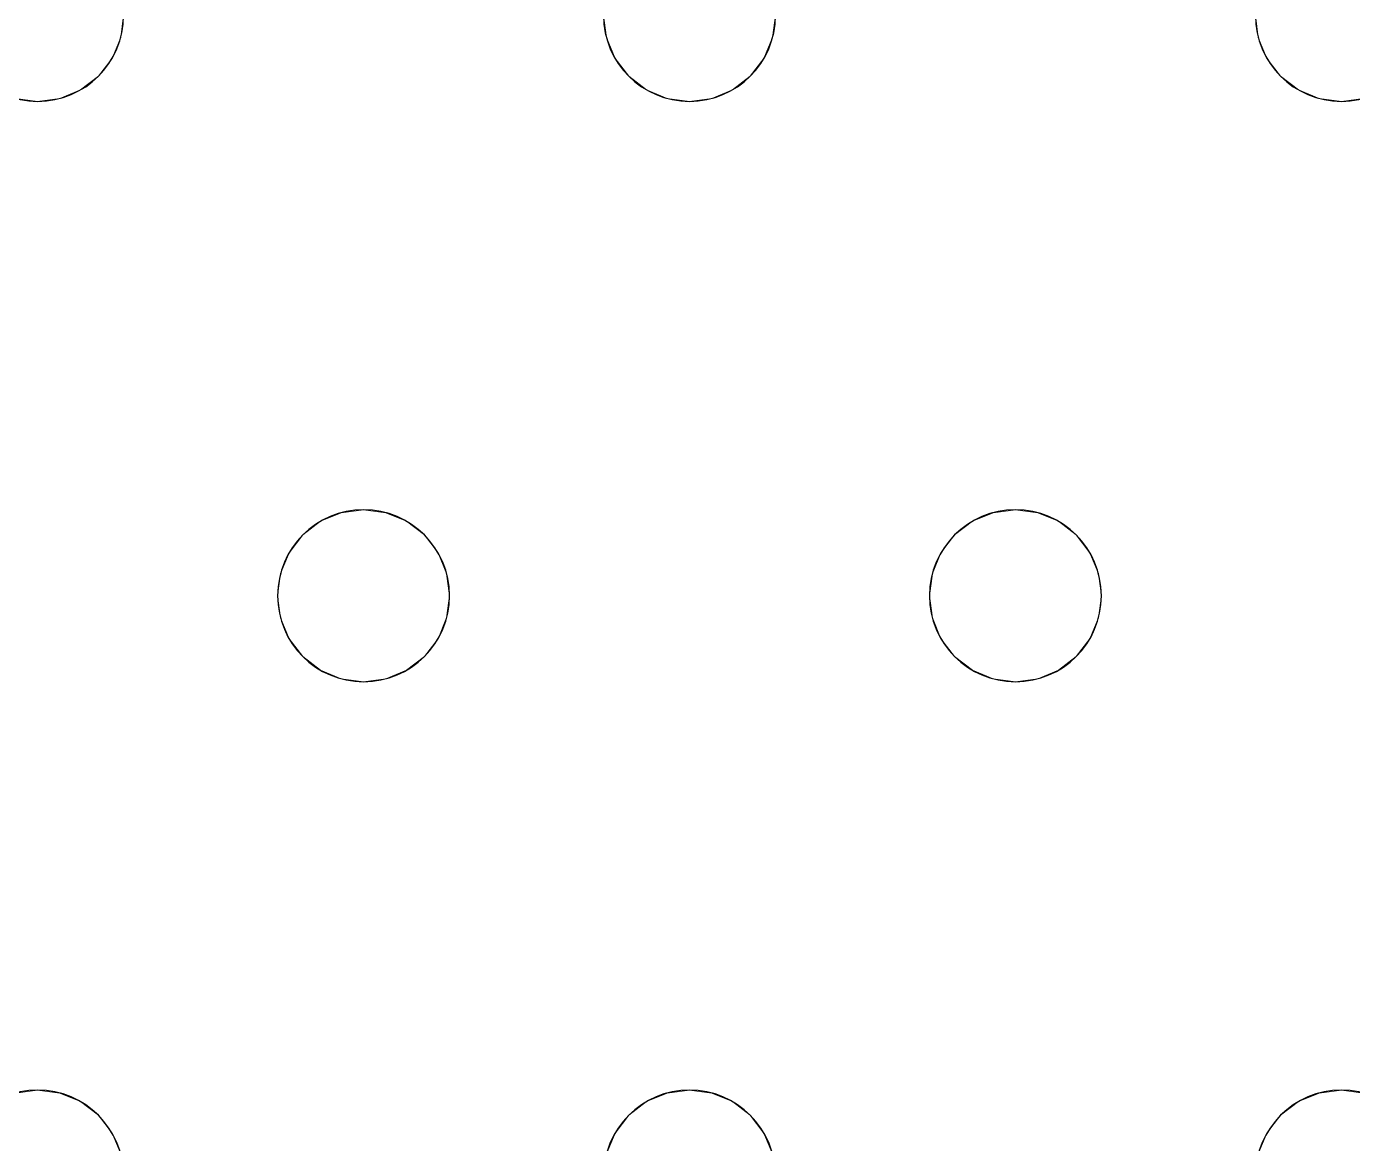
# Model space of a CAD drawing. Header units: millimetres. Extents: x -1 to 1201, y -701 to 1.
# Drawn here: x 938.3 to 1000, y -204.5 to -152.5 of the extents above; entities that cross this region are included whole.
import ezdxf

# ---------------------------------------------------------------- set-up
doc = ezdxf.new("R2010")
doc.units = ezdxf.units.MM
doc.layers.add('IQ_200_3D', color=1, linetype='Continuous')
doc.layers.add('IQ_204_2D', color=7, linetype='Continuous')

msp = doc.modelspace()

# ---------------------------------------------------------------- linework, layer by layer
at = {"layer": 'IQ_200_3D', "lineweight": 18}
for points, invisible_edges in [([(965.118, -152, 890), (942.648, -150.965, 890), (942.784, -152, 890), (965.254, -153.035, 890)], 5), ([(942.784, -152, 888), (942.648, -150.965, 888), (965.118, -152, 888), (965.254, -153.035, 888)], 10), ([(995.451, -152, 890), (972.981, -150.965, 890), (973.118, -152, 890), (995.587, -153.035, 890)], 5), ([(973.118, -152, 888), (972.981, -150.965, 888), (995.451, -152, 888), (995.587, -153.035, 888)], 10), ([(965.254, -153.035, 890), (942.784, -152, 890), (942.648, -153.035, 890), (965.653, -154, 890)], 5), ([(942.648, -153.035, 888), (942.784, -152, 888), (965.254, -153.035, 888), (965.653, -154, 888)], 10), ([(942.648, -153.035, 890), (942.784, -152, 890), (942.784, -152, 888), (942.648, -153.035, 888)], 8), ([(965.118, -152, 890), (965.254, -153.035, 890), (965.254, -153.035, 888), (965.118, -152, 888)], 2), ([(995.587, -153.035, 890), (973.118, -152, 890), (972.981, -153.035, 890), (995.987, -154, 890)], 5), ([(972.981, -153.035, 888), (973.118, -152, 888), (995.587, -153.035, 888), (995.987, -154, 888)], 10), ([(972.981, -153.035, 890), (973.118, -152, 890), (973.118, -152, 888), (972.981, -153.035, 888)], 8), ([(995.451, -152, 890), (995.587, -153.035, 890), (995.587, -153.035, 888), (995.451, -152, 888)], 2), ([(965.653, -154, 890), (942.648, -153.035, 890), (942.248, -154, 890)], 13), ([(942.248, -154, 888), (942.648, -153.035, 888), (965.653, -154, 888), (953.951, -175, 888)], 14), ([(942.248, -154, 890), (942.648, -153.035, 890), (942.648, -153.035, 888), (942.248, -154, 888)], 10), ([(965.254, -153.035, 890), (965.653, -154, 890), (965.653, -154, 888), (965.254, -153.035, 888)], 10), ([(995.987, -154, 890), (972.981, -153.035, 890), (972.582, -154, 890)], 13), ([(995.987, -154, 888), (984.284, -175, 888), (972.582, -154, 888), (972.981, -153.035, 888)], 11), ([(972.582, -154, 890), (972.981, -153.035, 890), (972.981, -153.035, 888), (972.582, -154, 888)], 10), ([(995.587, -153.035, 890), (995.987, -154, 890), (995.987, -154, 888), (995.587, -153.035, 888)], 10), ([(942.248, -154, 890), (941.613, -154.828, 890), (953.951, -175, 890), (965.653, -154, 890)], 14), ([(942.248, -154, 888), (953.951, -175, 888), (941.613, -154.828, 888)], 3), ([(941.613, -154.828, 890), (942.248, -154, 890), (942.248, -154, 888), (941.613, -154.828, 888)], 10), ([(966.289, -154.828, 890), (965.653, -154, 890), (953.951, -175, 890), (954.986, -175.136, 890)], 10), ([(966.289, -154.828, 888), (953.951, -175, 888), (965.653, -154, 888)], 3), ([(965.653, -154, 890), (966.289, -154.828, 890), (966.289, -154.828, 888), (965.653, -154, 888)], 10), ([(984.284, -175, 890), (995.987, -154, 890), (972.582, -154, 890), (971.946, -154.828, 890)], 11), ([(972.582, -154, 888), (984.284, -175, 888), (971.946, -154.828, 888)], 3), ([(971.946, -154.828, 890), (972.582, -154, 890), (972.582, -154, 888), (971.946, -154.828, 888)], 10), ([(996.623, -154.828, 890), (995.987, -154, 890), (984.284, -175, 890), (985.32, -175.136, 890)], 10), ([(996.623, -154.828, 888), (984.284, -175, 888), (995.987, -154, 888)], 3), ([(995.987, -154, 890), (996.623, -154.828, 890), (996.623, -154.828, 888), (995.987, -154, 888)], 10), ([(952.916, -175.136, 890), (953.951, -175, 890), (941.613, -154.828, 890), (940.784, -155.464, 890)], 10), ([(941.613, -154.828, 888), (953.951, -175, 888), (952.916, -175.136, 888), (940.784, -155.464, 888)], 5), ([(940.784, -155.464, 890), (941.613, -154.828, 890), (941.613, -154.828, 888), (940.784, -155.464, 888)], 10), ([(966.289, -154.828, 888), (967.118, -155.464, 888), (954.986, -175.136, 888), (953.951, -175, 888)], 10), ([(967.118, -155.464, 890), (966.289, -154.828, 890), (954.986, -175.136, 890), (955.951, -175.536, 890)], 10), ([(966.289, -154.828, 890), (967.118, -155.464, 890), (967.118, -155.464, 888), (966.289, -154.828, 888)], 10), ([(983.249, -175.136, 890), (984.284, -175, 890), (971.946, -154.828, 890), (971.118, -155.464, 890)], 10), ([(971.946, -154.828, 888), (984.284, -175, 888), (983.249, -175.136, 888), (971.118, -155.464, 888)], 5), ([(971.118, -155.464, 890), (971.946, -154.828, 890), (971.946, -154.828, 888), (971.118, -155.464, 888)], 10), ([(996.623, -154.828, 888), (997.451, -155.464, 888), (985.32, -175.136, 888), (984.284, -175, 888)], 10), ([(997.451, -155.464, 890), (996.623, -154.828, 890), (985.32, -175.136, 890), (986.284, -175.536, 890)], 10), ([(996.623, -154.828, 890), (997.451, -155.464, 890), (997.451, -155.464, 888), (996.623, -154.828, 888)], 10), ([(951.951, -175.536, 890), (952.916, -175.136, 890), (940.784, -155.464, 890), (939.82, -155.864, 890)], 10), ([(951.951, -175.536, 888), (939.82, -155.864, 888), (940.784, -155.464, 888), (952.916, -175.136, 888)], 5), ([(939.82, -155.864, 890), (940.784, -155.464, 890), (940.784, -155.464, 888), (939.82, -155.864, 888)], 10), ([(967.118, -155.464, 888), (968.082, -155.864, 888), (955.951, -175.536, 888), (954.986, -175.136, 888)], 10), ([(968.082, -155.864, 890), (967.118, -155.464, 890), (955.951, -175.536, 890), (956.779, -176.172, 890)], 10), ([(967.118, -155.464, 890), (968.082, -155.864, 890), (968.082, -155.864, 888), (967.118, -155.464, 888)], 10), ([(971.118, -155.464, 890), (970.153, -155.864, 890), (982.284, -175.536, 890), (983.249, -175.136, 890)], 10), ([(971.118, -155.464, 888), (983.249, -175.136, 888), (982.284, -175.536, 888), (970.153, -155.864, 888)], 5), ([(970.153, -155.864, 890), (971.118, -155.464, 890), (971.118, -155.464, 888), (970.153, -155.864, 888)], 10), ([(985.32, -175.136, 888), (997.451, -155.464, 888), (986.284, -175.536, 888)], 3), ([(998.416, -155.864, 890), (997.451, -155.464, 890), (986.284, -175.536, 890), (987.113, -176.172, 890)], 10), ([(998.416, -155.864, 888), (987.113, -176.172, 888), (986.284, -175.536, 888), (997.451, -155.464, 888)], 5), ([(997.451, -155.464, 890), (998.416, -155.864, 890), (998.416, -155.864, 888), (997.451, -155.464, 888)], 10), ([(926.446, -176.172, 888), (925.618, -175.536, 888), (937.749, -155.864, 888), (938.784, -156, 888)], 10), ([(938.784, -156, 890), (937.749, -155.864, 890), (926.446, -176.172, 890), (927.082, -177, 890)], 10), ([(927.082, -177, 888), (926.446, -176.172, 888), (938.784, -156, 888), (950.487, -177, 888)], 14), ([(938.784, -156, 890), (927.082, -177, 890), (950.487, -177, 890), (951.122, -176.172, 890)], 11), ([(938.784, -156, 888), (937.749, -155.864, 888), (937.749, -155.864, 890), (938.784, -156, 890)], 10), ([(939.82, -155.864, 890), (938.784, -156, 890), (951.122, -176.172, 890), (951.951, -175.536, 890)], 10), ([(939.82, -155.864, 888), (951.951, -175.536, 888), (951.122, -176.172, 888), (938.784, -156, 888)], 5), ([(939.82, -155.864, 888), (938.784, -156, 888), (938.784, -156, 890), (939.82, -155.864, 890)], 10), ([(951.122, -176.172, 888), (950.487, -177, 888), (938.784, -156, 888)], 14), ([(956.779, -176.172, 888), (955.951, -175.536, 888), (968.082, -155.864, 888)], 14), ([(969.118, -156, 890), (968.082, -155.864, 890), (956.779, -176.172, 890), (957.415, -177, 890)], 10), ([(969.118, -156, 888), (957.415, -177, 888), (956.779, -176.172, 888), (968.082, -155.864, 888)], 5), ([(969.118, -156, 890), (957.415, -177, 890), (980.82, -177, 890), (981.456, -176.172, 890)], 11), ([(980.82, -177, 888), (957.415, -177, 888), (969.118, -156, 888), (981.456, -176.172, 888)], 7), ([(969.118, -156, 888), (968.082, -155.864, 888), (968.082, -155.864, 890), (969.118, -156, 890)], 10), ([(970.153, -155.864, 890), (969.118, -156, 890), (981.456, -176.172, 890), (982.284, -175.536, 890)], 10), ([(981.456, -176.172, 888), (969.118, -156, 888), (970.153, -155.864, 888), (982.284, -175.536, 888)], 5), ([(970.153, -155.864, 888), (969.118, -156, 888), (969.118, -156, 890), (970.153, -155.864, 890)], 10), ([(999.451, -156, 890), (998.416, -155.864, 890), (987.113, -176.172, 890), (987.748, -177, 890)], 10), ([(998.416, -155.864, 888), (999.451, -156, 888), (987.113, -176.172, 888)], 14), ([(987.748, -177, 888), (987.113, -176.172, 888), (999.451, -156, 888), (1011.153, -177, 888)], 14), ([(999.451, -156, 890), (987.748, -177, 890), (1011.153, -177, 890), (1011.789, -176.172, 890)], 11), ([(999.451, -156, 888), (998.416, -155.864, 888), (998.416, -155.864, 890), (999.451, -156, 890)], 10), ([(1011.789, -176.172, 890), (1000.486, -155.864, 890), (999.451, -156, 890)], 13), ([(1011.789, -176.172, 888), (1011.153, -177, 888), (999.451, -156, 888), (1000.486, -155.864, 888)], 10), ([(1000.486, -155.864, 888), (999.451, -156, 888), (999.451, -156, 890), (1000.486, -155.864, 890)], 10), ([(952.916, -175.136, 890), (951.951, -175.536, 890), (951.951, -175.536, 888), (952.916, -175.136, 888)], 10), ([(952.916, -175.136, 888), (953.951, -175, 888), (953.951, -175, 890), (952.916, -175.136, 890)], 10), ([(953.951, -175, 888), (954.986, -175.136, 888), (954.986, -175.136, 890), (953.951, -175, 890)], 10), ([(955.951, -175.536, 890), (954.986, -175.136, 890), (954.986, -175.136, 888), (955.951, -175.536, 888)], 10), ([(983.249, -175.136, 890), (982.284, -175.536, 890), (982.284, -175.536, 888), (983.249, -175.136, 888)], 10), ([(983.249, -175.136, 888), (984.284, -175, 888), (984.284, -175, 890), (983.249, -175.136, 890)], 10), ([(984.284, -175, 888), (985.32, -175.136, 888), (985.32, -175.136, 890), (984.284, -175, 890)], 10), ([(986.284, -175.536, 890), (985.32, -175.136, 890), (985.32, -175.136, 888), (986.284, -175.536, 888)], 10), ([(951.951, -175.536, 890), (951.122, -176.172, 890), (951.122, -176.172, 888), (951.951, -175.536, 888)], 10), ([(956.779, -176.172, 890), (955.951, -175.536, 890), (955.951, -175.536, 888), (956.779, -176.172, 888)], 10), ([(982.284, -175.536, 890), (981.456, -176.172, 890), (981.456, -176.172, 888), (982.284, -175.536, 888)], 10), ([(987.113, -176.172, 890), (986.284, -175.536, 890), (986.284, -175.536, 888), (987.113, -176.172, 888)], 10), ([(951.122, -176.172, 890), (950.487, -177, 890), (950.487, -177, 888), (951.122, -176.172, 888)], 10), ([(957.415, -177, 890), (956.779, -176.172, 890), (956.779, -176.172, 888), (957.415, -177, 888)], 10), ([(981.456, -176.172, 890), (980.82, -177, 890), (980.82, -177, 888), (981.456, -176.172, 888)], 10), ([(987.748, -177, 890), (987.113, -176.172, 890), (987.113, -176.172, 888), (987.748, -177, 888)], 10), ([(927.082, -177, 890), (927.481, -177.965, 890), (950.087, -177.965, 890), (950.487, -177, 890)], 10), ([(950.087, -177.965, 888), (927.481, -177.965, 888), (927.082, -177, 888), (950.487, -177, 888)], 5), ([(950.487, -177, 890), (950.087, -177.965, 890), (950.087, -177.965, 888), (950.487, -177, 888)], 10), ([(980.421, -177.965, 890), (957.415, -177, 890), (957.815, -177.965, 890), (980.284, -179, 890)], 5), ([(980.82, -177, 890), (957.415, -177, 890), (980.421, -177.965, 890)], 3), ([(957.815, -177.965, 888), (957.415, -177, 888), (980.421, -177.965, 888), (980.284, -179, 888)], 10), ([(980.421, -177.965, 888), (957.415, -177, 888), (980.82, -177, 888)], 3), ([(957.815, -177.965, 890), (957.415, -177, 890), (957.415, -177, 888), (957.815, -177.965, 888)], 10), ([(980.82, -177, 890), (980.421, -177.965, 890), (980.421, -177.965, 888), (980.82, -177, 888)], 10), ([(987.748, -177, 890), (988.148, -177.965, 890), (1010.754, -177.965, 890), (1011.153, -177, 890)], 10), ([(988.148, -177.965, 888), (987.748, -177, 888), (1010.754, -177.965, 888), (1010.618, -179, 888)], 10), ([(1010.754, -177.965, 888), (987.748, -177, 888), (1011.153, -177, 888)], 3), ([(988.148, -177.965, 890), (987.748, -177, 890), (987.748, -177, 888), (988.148, -177.965, 888)], 10), ([(949.951, -179, 890), (950.087, -177.965, 890), (927.481, -177.965, 890), (927.618, -179, 890)], 10), ([(949.951, -179, 888), (927.618, -179, 888), (927.481, -177.965, 888), (950.087, -177.965, 888)], 5), ([(950.087, -177.965, 890), (949.951, -179, 890), (949.951, -179, 888), (950.087, -177.965, 888)], 8), ([(980.284, -179, 890), (957.815, -177.965, 890), (957.951, -179, 890), (980.421, -180.035, 890)], 5), ([(957.951, -179, 888), (957.815, -177.965, 888), (980.284, -179, 888), (980.421, -180.035, 888)], 10), ([(957.951, -179, 890), (957.815, -177.965, 890), (957.815, -177.965, 888), (957.951, -179, 888)], 2), ([(980.421, -177.965, 890), (980.284, -179, 890), (980.284, -179, 888), (980.421, -177.965, 888)], 8), ([(1010.618, -179, 890), (1010.754, -177.965, 890), (988.148, -177.965, 890), (988.284, -179, 890)], 10), ([(1010.618, -179, 888), (1010.754, -180.035, 888), (988.284, -179, 888), (988.148, -177.965, 888)], 10), ([(988.284, -179, 890), (988.148, -177.965, 890), (988.148, -177.965, 888), (988.284, -179, 888)], 2), ([(927.618, -179, 890), (927.481, -180.035, 890), (950.087, -180.035, 890), (949.951, -179, 890)], 10), ([(950.087, -180.035, 888), (927.481, -180.035, 888), (927.618, -179, 888), (949.951, -179, 888)], 5), ([(949.951, -179, 890), (950.087, -180.035, 890), (950.087, -180.035, 888), (949.951, -179, 888)], 2), ([(980.421, -180.035, 890), (957.951, -179, 890), (957.815, -180.035, 890), (980.82, -181, 890)], 5), ([(980.421, -180.035, 888), (980.82, -181, 888), (957.815, -180.035, 888), (957.951, -179, 888)], 10), ([(957.815, -180.035, 890), (957.951, -179, 890), (957.951, -179, 888), (957.815, -180.035, 888)], 8), ([(980.284, -179, 890), (980.421, -180.035, 890), (980.421, -180.035, 888), (980.284, -179, 888)], 2), ([(988.284, -179, 890), (988.148, -180.035, 890), (1010.754, -180.035, 890), (1010.618, -179, 890)], 10), ([(1010.754, -180.035, 888), (1011.153, -181, 888), (988.148, -180.035, 888), (988.284, -179, 888)], 10), ([(988.148, -180.035, 890), (988.284, -179, 890), (988.284, -179, 888), (988.148, -180.035, 888)], 8), ([(927.082, -181, 890), (938.784, -202, 890), (950.487, -181, 890), (927.481, -180.035, 890)], 7), ([(950.487, -181, 888), (938.784, -202, 888), (927.082, -181, 888), (927.481, -180.035, 888)], 11), ([(950.087, -180.035, 890), (927.481, -180.035, 890), (950.487, -181, 890)], 3), ([(950.487, -181, 888), (927.481, -180.035, 888), (950.087, -180.035, 888)], 3), ([(950.087, -180.035, 890), (950.487, -181, 890), (950.487, -181, 888), (950.087, -180.035, 888)], 10), ([(957.415, -181, 890), (969.118, -202, 890), (980.82, -181, 890), (957.815, -180.035, 890)], 7), ([(957.415, -181, 888), (957.815, -180.035, 888), (980.82, -181, 888), (969.118, -202, 888)], 14), ([(957.415, -181, 890), (957.815, -180.035, 890), (957.815, -180.035, 888), (957.415, -181, 888)], 10), ([(980.421, -180.035, 890), (980.82, -181, 890), (980.82, -181, 888), (980.421, -180.035, 888)], 10), ([(987.748, -181, 890), (999.451, -202, 890), (1011.153, -181, 890), (988.148, -180.035, 890)], 7), ([(987.748, -181, 888), (988.148, -180.035, 888), (1011.153, -181, 888), (999.451, -202, 888)], 14), ([(987.748, -181, 890), (988.148, -180.035, 890), (988.148, -180.035, 888), (987.748, -181, 888)], 10), ([(1010.754, -180.035, 890), (988.148, -180.035, 890), (1011.153, -181, 890)], 3), ([(938.784, -202, 890), (927.082, -181, 890), (926.446, -181.828, 890), (937.749, -202.136, 890)], 5), ([(938.784, -202, 888), (937.749, -202.136, 888), (926.446, -181.828, 888), (927.082, -181, 888)], 10), ([(951.122, -181.828, 890), (950.487, -181, 890), (938.784, -202, 890), (939.82, -202.136, 890)], 10), ([(951.122, -181.828, 888), (938.784, -202, 888), (950.487, -181, 888)], 3), ([(950.487, -181, 890), (951.122, -181.828, 890), (951.122, -181.828, 888), (950.487, -181, 888)], 10), ([(969.118, -202, 890), (957.415, -181, 890), (956.779, -181.828, 890), (968.082, -202.136, 890)], 5), ([(969.118, -202, 888), (968.082, -202.136, 888), (956.779, -181.828, 888), (957.415, -181, 888)], 10), ([(956.779, -181.828, 890), (957.415, -181, 890), (957.415, -181, 888), (956.779, -181.828, 888)], 10), ([(981.456, -181.828, 890), (980.82, -181, 890), (969.118, -202, 890), (970.153, -202.136, 890)], 10), ([(969.118, -202, 888), (980.82, -181, 888), (981.456, -181.828, 888)], 13), ([(980.82, -181, 890), (981.456, -181.828, 890), (981.456, -181.828, 888), (980.82, -181, 888)], 10), ([(999.451, -202, 890), (987.748, -181, 890), (987.113, -181.828, 890), (998.416, -202.136, 890)], 5), ([(999.451, -202, 888), (998.416, -202.136, 888), (987.113, -181.828, 888), (987.748, -181, 888)], 10), ([(987.113, -181.828, 890), (987.748, -181, 890), (987.748, -181, 888), (987.113, -181.828, 888)], 10), ([(1011.789, -181.828, 890), (1011.153, -181, 890), (999.451, -202, 890), (1000.486, -202.136, 890)], 10), ([(1011.789, -181.828, 888), (1000.486, -202.136, 888), (999.451, -202, 888), (1011.153, -181, 888)], 5), ([(939.82, -202.136, 888), (938.784, -202, 888), (951.122, -181.828, 888), (951.951, -182.464, 888)], 10), ([(951.951, -182.464, 890), (951.122, -181.828, 890), (939.82, -202.136, 890), (940.784, -202.536, 890)], 10), ([(951.122, -181.828, 890), (951.951, -182.464, 890), (951.951, -182.464, 888), (951.122, -181.828, 888)], 10), ([(956.779, -181.828, 890), (955.951, -182.464, 890), (968.082, -202.136, 890)], 14), ([(956.779, -181.828, 888), (968.082, -202.136, 888), (955.951, -182.464, 888)], 3), ([(955.951, -182.464, 890), (956.779, -181.828, 890), (956.779, -181.828, 888), (955.951, -182.464, 888)], 10), ([(970.153, -202.136, 888), (969.118, -202, 888), (981.456, -181.828, 888), (982.284, -182.464, 888)], 10), ([(982.284, -182.464, 890), (981.456, -181.828, 890), (970.153, -202.136, 890), (971.118, -202.536, 890)], 10), ([(981.456, -181.828, 890), (982.284, -182.464, 890), (982.284, -182.464, 888), (981.456, -181.828, 888)], 10), ([(986.284, -182.464, 890), (997.451, -202.536, 890), (998.416, -202.136, 890), (987.113, -181.828, 890)], 5), ([(987.113, -181.828, 888), (998.416, -202.136, 888), (986.284, -182.464, 888)], 3), ([(986.284, -182.464, 890), (987.113, -181.828, 890), (987.113, -181.828, 888), (986.284, -182.464, 888)], 10), ([(940.784, -202.536, 888), (939.82, -202.136, 888), (951.951, -182.464, 888), (952.916, -182.864, 888)], 10), ([(952.916, -182.864, 890), (951.951, -182.464, 890), (940.784, -202.536, 890)], 14), ([(951.951, -182.464, 890), (952.916, -182.864, 890), (952.916, -182.864, 888), (951.951, -182.464, 888)], 10), ([(955.951, -182.464, 890), (954.986, -182.864, 890), (967.118, -202.536, 890), (968.082, -202.136, 890)], 10), ([(955.951, -182.464, 888), (968.082, -202.136, 888), (967.118, -202.536, 888), (954.986, -182.864, 888)], 5), ([(954.986, -182.864, 890), (955.951, -182.464, 890), (955.951, -182.464, 888), (954.986, -182.864, 888)], 10), ([(982.284, -182.464, 888), (983.249, -182.864, 888), (971.118, -202.536, 888), (970.153, -202.136, 888)], 10), ([(983.249, -182.864, 890), (982.284, -182.464, 890), (971.118, -202.536, 890), (971.946, -203.172, 890)], 10), ([(982.284, -182.464, 890), (983.249, -182.864, 890), (983.249, -182.864, 888), (982.284, -182.464, 888)], 10), ([(997.451, -202.536, 890), (986.284, -182.464, 890), (985.32, -182.864, 890), (996.623, -203.172, 890)], 5), ([(986.284, -182.464, 888), (998.416, -202.136, 888), (997.451, -202.536, 888), (985.32, -182.864, 888)], 5), ([(985.32, -182.864, 890), (986.284, -182.464, 890), (986.284, -182.464, 888), (985.32, -182.864, 888)], 10), ([(941.613, -203.172, 890), (953.951, -183, 890), (952.916, -182.864, 890), (940.784, -202.536, 890)], 5), ([(940.784, -202.536, 888), (952.916, -182.864, 888), (941.613, -203.172, 888)], 3), ([(953.951, -183, 888), (942.248, -204, 888), (941.613, -203.172, 888), (952.916, -182.864, 888)], 5), ([(941.613, -203.172, 890), (942.248, -204, 890), (953.951, -183, 890)], 14), ([(953.951, -183, 890), (942.248, -204, 890), (965.653, -204, 890), (966.289, -203.172, 890)], 11), ([(965.653, -204, 888), (942.248, -204, 888), (953.951, -183, 888), (966.289, -203.172, 888)], 7), ([(953.951, -183, 888), (952.916, -182.864, 888), (952.916, -182.864, 890), (953.951, -183, 890)], 10), ([(954.986, -182.864, 890), (953.951, -183, 890), (966.289, -203.172, 890), (967.118, -202.536, 890)], 10), ([(954.986, -182.864, 888), (967.118, -202.536, 888), (966.289, -203.172, 888), (953.951, -183, 888)], 5), ([(954.986, -182.864, 888), (953.951, -183, 888), (953.951, -183, 890), (954.986, -182.864, 890)], 10), ([(971.118, -202.536, 888), (983.249, -182.864, 888), (971.946, -203.172, 888)], 3), ([(984.284, -183, 890), (983.249, -182.864, 890), (971.946, -203.172, 890), (972.582, -204, 890)], 10), ([(984.284, -183, 888), (972.582, -204, 888), (971.946, -203.172, 888), (983.249, -182.864, 888)], 5), ([(984.284, -183, 890), (972.582, -204, 890), (995.987, -204, 890)], 15), ([(995.987, -204, 888), (995.587, -204.965, 888), (972.582, -204, 888), (984.284, -183, 888)], 14), ([(984.284, -183, 888), (983.249, -182.864, 888), (983.249, -182.864, 890), (984.284, -183, 890)], 10), ([(996.623, -203.172, 890), (985.32, -182.864, 890), (984.284, -183, 890), (995.987, -204, 890)], 5), ([(985.32, -182.864, 888), (997.451, -202.536, 888), (996.623, -203.172, 888), (984.284, -183, 888)], 5), ([(985.32, -182.864, 888), (984.284, -183, 888), (984.284, -183, 890), (985.32, -182.864, 890)], 10), ([(996.623, -203.172, 888), (995.987, -204, 888), (984.284, -183, 888)], 14), ([(937.749, -202.136, 888), (938.784, -202, 888), (938.784, -202, 890), (937.749, -202.136, 890)], 10), ([(938.784, -202, 888), (939.82, -202.136, 888), (939.82, -202.136, 890), (938.784, -202, 890)], 10), ([(940.784, -202.536, 890), (939.82, -202.136, 890), (939.82, -202.136, 888), (940.784, -202.536, 888)], 10), ([(968.082, -202.136, 890), (967.118, -202.536, 890), (967.118, -202.536, 888), (968.082, -202.136, 888)], 10), ([(968.082, -202.136, 888), (969.118, -202, 888), (969.118, -202, 890), (968.082, -202.136, 890)], 10), ([(969.118, -202, 888), (970.153, -202.136, 888), (970.153, -202.136, 890), (969.118, -202, 890)], 10), ([(971.118, -202.536, 890), (970.153, -202.136, 890), (970.153, -202.136, 888), (971.118, -202.536, 888)], 10), ([(998.416, -202.136, 890), (997.451, -202.536, 890), (997.451, -202.536, 888), (998.416, -202.136, 888)], 10), ([(998.416, -202.136, 888), (999.451, -202, 888), (999.451, -202, 890), (998.416, -202.136, 890)], 10), ([(999.451, -202, 888), (1000.486, -202.136, 888), (1000.486, -202.136, 890), (999.451, -202, 890)], 10), ([(941.613, -203.172, 890), (940.784, -202.536, 890), (940.784, -202.536, 888), (941.613, -203.172, 888)], 10), ([(967.118, -202.536, 890), (966.289, -203.172, 890), (966.289, -203.172, 888), (967.118, -202.536, 888)], 10), ([(971.946, -203.172, 890), (971.118, -202.536, 890), (971.118, -202.536, 888), (971.946, -203.172, 888)], 10), ([(997.451, -202.536, 890), (996.623, -203.172, 890), (996.623, -203.172, 888), (997.451, -202.536, 888)], 10), ([(942.248, -204, 890), (941.613, -203.172, 890), (941.613, -203.172, 888), (942.248, -204, 888)], 10), ([(966.289, -203.172, 890), (965.653, -204, 890), (965.653, -204, 888), (966.289, -203.172, 888)], 10), ([(972.582, -204, 890), (971.946, -203.172, 890), (971.946, -203.172, 888), (972.582, -204, 888)], 10), ([(996.623, -203.172, 890), (995.987, -204, 890), (995.987, -204, 888), (996.623, -203.172, 888)], 10), ([(942.248, -204, 890), (942.648, -204.965, 890), (965.254, -204.965, 890), (965.653, -204, 890)], 10), ([(942.648, -204.965, 888), (942.248, -204, 888), (965.254, -204.965, 888), (965.118, -206, 888)], 10), ([(965.254, -204.965, 888), (942.248, -204, 888), (965.653, -204, 888)], 3), ([(942.648, -204.965, 890), (942.248, -204, 890), (942.248, -204, 888), (942.648, -204.965, 888)], 10), ([(965.653, -204, 890), (965.254, -204.965, 890), (965.254, -204.965, 888), (965.653, -204, 888)], 10), ([(972.582, -204, 890), (972.981, -204.965, 890), (995.587, -204.965, 890), (995.987, -204, 890)], 10), ([(972.981, -204.965, 888), (972.582, -204, 888), (995.587, -204.965, 888), (995.451, -206, 888)], 10), ([(972.981, -204.965, 890), (972.582, -204, 890), (972.582, -204, 888), (972.981, -204.965, 888)], 10), ([(995.987, -204, 890), (995.587, -204.965, 890), (995.587, -204.965, 888), (995.987, -204, 888)], 10)]:
    msp.add_3dface(points, dxfattribs=dict(at, invisible_edges=invisible_edges))
at = {"layer": 'IQ_204_2D'}
for centre, start, end in [((938.784, -152), 180, 360), ((969.118, -152), 180, 360), ((999.451, -152), 180, 360), ((953.951, -179), 0, 180), ((984.284, -179), 360, 180), ((953.951, -179), 180, 0), ((984.284, -179), 180, 360), ((938.784, -206), 360, 180), ((969.118, -206), 0, 180), ((999.451, -206), 360, 180)]:
    msp.add_arc(centre, 4, start, end, dxfattribs=at)

# ---------------------------------------------------------------- meshes
at = {"layer": 'IQ_200_3D', "lineweight": 18}
mesh = msp.add_polyface(dxfattribs=at)
corners = [(1200, 0, 850), (1200, -700, 850), (0, -700, 850), (0, 0, 850), (810.5, -594, 850), (811.556, -602.023, 850), (814.653, -609.5, 850), (819.58, -615.92, 850), (826, -620.847, 850), (833.477, -623.944, 850), (841.5, -625, 850), (1059.5, -625, 850), (1067.523, -623.944, 850), (1075, -620.847, 850), (1081.42, -615.92, 850), (1086.347, -609.5, 850), (1089.444, -602.023, 850), (1090.5, -594, 850), (1090.5, -476, 850), (1089.444, -467.977, 850), (1086.347, -460.5, 850), (1081.42, -454.08, 850), (1075, -449.153, 850), (1067.523, -446.056, 850), (1059.5, -445, 850), (841.5, -445, 850), (833.477, -446.056, 850), (826, -449.153, 850), (819.58, -454.08, 850), (814.653, -460.5, 850), (811.556, -467.977, 850), (810.5, -476, 850)]
mesh.append_faces([[corners[k] for k in face] for face in [(29, 3, 28), (6, 2, 5), (4, 2, 31), (23, 0, 22), (13, 1, 12), (15, 1, 14), (11, 1, 10)]], dxfattribs={"vtx0": -1, "vtx1": -1})
mesh.append_faces([[corners[k] for k in face] for face in [(3, 29, 30, 2), (2, 30, 31), (0, 25, 26), (2, 6, 7), (2, 9, 10, 1), (0, 20, 21), (1, 18, 19), (1, 15, 16)]], dxfattribs={"vtx0": -1, "vtx2": -1})
mesh.append_faces([[corners[k] for k in face] for face in [(27, 28, 3), (4, 5, 2), (7, 8, 2), (8, 9, 2), (23, 24, 0), (21, 22, 0), (24, 25, 0), (13, 14, 1), (11, 12, 1), (16, 17, 1), (17, 18, 1)]], dxfattribs={"vtx1": -1, "vtx2": -1})
mesh.append_faces([[corners[k] for k in face] for face in [(26, 27, 3, 0), (19, 20, 0, 1)]], dxfattribs={"vtx1": -1, "vtx3": -1})
mesh = msp.add_polyface(dxfattribs=at)
corners = [(1200, -700, 900), (1200, -23, 900), (0, -23, 900), (0, -700, 900), (90, -35.113, 900), (1110, -35.113, 900), (1129.382, -37.665, 900), (1147.443, -45.146, 900), (1162.953, -57.047, 900), (1174.854, -72.557, 900), (1182.335, -90.618, 900), (1184.887, -110, 900), (1184.887, -610, 900), (1182.335, -629.382, 900), (1174.854, -647.443, 900), (1162.953, -662.953, 900), (1147.443, -674.854, 900), (1129.382, -682.335, 900), (1110, -684.887, 900), (90, -684.887, 900), (70.618, -682.335, 900), (52.557, -674.854, 900), (37.047, -662.953, 900), (25.146, -647.443, 900), (17.665, -629.382, 900), (15.113, -610, 900), (15.113, -110, 900), (17.665, -90.618, 900), (25.146, -72.557, 900), (37.047, -57.047, 900), (52.557, -45.146, 900), (70.618, -37.665, 900)]
mesh.append_faces([[corners[k] for k in face] for face in [(9, 1, 8), (14, 0, 13), (31, 2, 30), (28, 2, 27), (21, 3, 20), (23, 3, 22)]], dxfattribs={"vtx0": -1, "vtx1": -1})
mesh.append_faces([[corners[k] for k in face] for face in [(1, 9, 10), (1, 11, 12, 0), (0, 14, 15), (0, 18, 19, 3), (2, 28, 29), (3, 23, 24)]], dxfattribs={"vtx0": -1, "vtx2": -1})
mesh.append_faces([[corners[k] for k in face] for face in [(10, 11, 1), (5, 6, 1), (7, 8, 1), (6, 7, 1), (12, 13, 0), (15, 16, 0), (17, 18, 0), (16, 17, 0), (31, 4, 2), (29, 30, 2), (26, 27, 2), (21, 22, 3), (19, 20, 3), (24, 25, 3)]], dxfattribs={"vtx1": -1, "vtx2": -1})
mesh.append_faces([[corners[k] for k in face] for face in [(4, 5, 1, 2), (25, 26, 2, 3)]], dxfattribs={"vtx1": -1, "vtx3": -1})
mesh = msp.add_polyface(dxfattribs=at)
corners = [(1110, -48.392, 890), (90, -48.392, 890), (66.424, -53.082, 890), (46.437, -66.437, 890), (33.082, -86.424, 890), (28.392, -110, 890), (28.392, -610, 890), (33.082, -633.576, 890), (46.437, -653.563, 890), (66.424, -666.918, 890), (90, -671.608, 890), (1110, -671.608, 890), (1133.576, -666.918, 890), (1153.563, -653.563, 890), (1166.918, -633.576, 890), (1171.608, -610, 890), (1171.608, -110, 890), (1166.918, -86.424, 890), (1153.563, -66.437, 890), (1133.576, -53.082, 890), (122.5, -418.034, 890), (1077.5, -418.034, 890), (1089.656, -419.634, 890), (1100.983, -424.326, 890), (1110.71, -431.79, 890), (1118.174, -441.517, 890), (1122.866, -452.844, 890), (1124.466, -465, 890), (1124.466, -605, 890), (1122.866, -617.156, 890), (1118.174, -628.483, 890), (1110.71, -638.21, 890), (1100.983, -645.674, 890), (1089.656, -650.366, 890), (1077.5, -651.966, 890), (122.5, -651.966, 890), (110.344, -650.366, 890), (99.017, -645.674, 890), (89.29, -638.21, 890), (81.826, -628.483, 890), (77.134, -617.156, 890), (75.534, -605, 890), (75.534, -465, 890), (77.134, -452.844, 890), (81.826, -441.517, 890), (89.29, -431.79, 890), (99.017, -424.326, 890), (110.344, -419.634, 890), (122.5, -68.034, 890), (1077.5, -68.034, 890), (1089.656, -69.634, 890), (1100.983, -74.326, 890), (1110.71, -81.79, 890), (1118.174, -91.517, 890), (1122.866, -102.844, 890), (1124.466, -115, 890), (1124.466, -351, 890), (1122.866, -363.156, 890), (1118.174, -374.483, 890), (1110.71, -384.21, 890), (1100.983, -391.674, 890), (1089.656, -396.366, 890), (1077.5, -397.966, 890), (122.5, -397.966, 890), (110.344, -396.366, 890), (99.017, -391.674, 890), (89.29, -384.21, 890), (81.826, -374.483, 890), (77.134, -363.156, 890), (75.534, -351, 890), (75.534, -115, 890), (77.134, -102.844, 890), (81.826, -91.517, 890), (89.29, -81.79, 890), (99.017, -74.326, 890), (110.344, -69.634, 890)]
mesh.append_faces([[corners[k] for k in face] for face in [(65, 47, 64), (75, 1, 74), (71, 5, 70), (73, 2, 72)]], dxfattribs={"vtx0": -1, "vtx1": -1})
mesh.append_faces([[corners[k] for k in face] for face in [(15, 28, 29, 14), (11, 32, 33), (16, 55, 56, 15), (54, 17, 18, 53), (53, 18, 19, 52), (52, 19, 0, 51), (0, 50, 51), (10, 37, 38, 9), (64, 47, 20, 63), (8, 39, 40, 7), (39, 8, 9, 38), (69, 42, 43), (3, 71, 72, 2)]], dxfattribs={"vtx0": -1, "vtx2": -1})
mesh.append_faces([[corners[k] for k in face] for face in [(6, 41, 42, 69)]], dxfattribs={"vtx0": -1, "vtx2": -1, "vtx3": -1})
mesh.append_faces([[corners[k] for k in face] for face in [(11, 33, 34, 35), (1, 75, 48, 49), (71, 3, 4, 5)]], dxfattribs={"vtx0": -1, "vtx3": -1})
mesh.append_faces([[corners[k] for k in face] for face in [(36, 37, 10)]], dxfattribs={"vtx1": -1, "vtx2": -1})
mesh.append_faces([[corners[k] for k in face] for face in [(27, 28, 15, 56)]], dxfattribs={"vtx1": -1, "vtx2": -1, "vtx3": -1})
mesh.append_faces([[corners[k] for k in face] for face in [(13, 14, 29, 30), (12, 13, 30, 31), (26, 27, 56, 57), (31, 32, 11, 12), (24, 25, 58, 59), (21, 22, 61, 62), (22, 23, 60, 61), (23, 24, 59, 60), (25, 26, 57, 58), (54, 55, 16, 17), (49, 50, 0, 1), (20, 21, 62, 63), (35, 36, 10, 11), (45, 46, 66, 67), (46, 47, 65, 66), (6, 7, 40, 41), (43, 44, 68, 69), (44, 45, 67, 68), (73, 74, 1, 2), (69, 70, 5, 6)]], dxfattribs={"vtx1": -1, "vtx3": -1})
mesh = msp.add_polyface(dxfattribs=at)
corners = [(122.5, -68.034, 860), (110.344, -69.634, 860), (99.017, -74.326, 860), (89.29, -81.79, 860), (81.826, -91.517, 860), (77.134, -102.844, 860), (75.534, -115, 860), (75.534, -351, 860), (77.134, -363.156, 860), (81.826, -374.483, 860), (89.29, -384.21, 860), (99.017, -391.674, 860), (110.344, -396.366, 860), (122.5, -397.966, 860), (1077.5, -397.966, 860), (1089.656, -396.366, 860), (1100.983, -391.674, 860), (1110.71, -384.21, 860), (1118.174, -374.483, 860), (1122.866, -363.156, 860), (1124.466, -351, 860), (1124.466, -115, 860), (1122.866, -102.844, 860), (1118.174, -91.517, 860), (1110.71, -81.79, 860), (1100.983, -74.326, 860), (1089.656, -69.634, 860), (1077.5, -68.034, 860), (640.451, -68.034, 860), (640.451, -105, 860), (639.258, -114.059, 860), (635.762, -122.5, 860), (630.2, -129.749, 860), (622.951, -135.311, 860), (614.51, -138.807, 860), (605.451, -140, 860), (594.549, -140, 860), (585.49, -138.807, 860), (577.049, -135.311, 860), (569.8, -129.749, 860), (564.238, -122.5, 860), (560.742, -114.059, 860), (559.549, -105, 860), (559.549, -68.034, 860), (600, -115, 860), (603.882, -114.489, 860), (607.5, -112.99, 860), (610.607, -110.607, 860), (612.99, -107.5, 860), (614.489, -103.882, 860), (615, -100, 860), (614.489, -96.118, 860), (612.99, -92.5, 860), (610.607, -89.393, 860), (607.5, -87.01, 860), (603.882, -85.511, 860), (600, -85, 860), (596.118, -85.511, 860), (592.5, -87.01, 860), (589.393, -89.393, 860), (587.01, -92.5, 860), (585.511, -96.118, 860), (585, -100, 860), (585.511, -103.882, 860), (587.01, -107.5, 860), (589.393, -110.607, 860), (592.5, -112.99, 860), (596.118, -114.489, 860)]
mesh.append_faces([[corners[k] for k in face] for face in [(0, 42, 43), (29, 27, 28), (65, 62, 63, 64), (48, 46, 47), (50, 48, 49)]], dxfattribs={"vtx0": -1})
mesh.append_faces([[corners[k] for k in face] for face in [(35, 14, 34)]], dxfattribs={"vtx0": -1, "vtx1": -1})
mesh.append_faces([[corners[k] for k in face] for face in [(62, 65, 45, 52)]], dxfattribs={"vtx0": -1, "vtx1": -1, "vtx2": -1, "vtx3": -1})
mesh.append_faces([[corners[k] for k in face] for face in [(13, 6, 7, 12), (14, 35, 36), (27, 29, 30), (65, 44, 45)]], dxfattribs={"vtx0": -1, "vtx2": -1})
mesh.append_faces([[corners[k] for k in face] for face in [(13, 39, 40, 0), (21, 26, 27, 14), (50, 45, 46, 48)]], dxfattribs={"vtx0": -1, "vtx2": -1, "vtx3": -1})
mesh.append_faces([[corners[k] for k in face] for face in [(7, 10, 11, 12), (20, 15, 16, 17)]], dxfattribs={"vtx0": -1, "vtx3": -1})
mesh.append_faces([[corners[k] for k in face] for face in [(38, 39, 13), (37, 38, 13), (2, 3, 6, 1), (41, 42, 0), (40, 41, 0), (33, 34, 14), (32, 33, 14), (30, 31, 27), (25, 26, 21, 24), (55, 56, 52)]], dxfattribs={"vtx1": -1, "vtx2": -1})
mesh.append_faces([[corners[k] for k in face] for face in [(0, 1, 6, 13), (31, 32, 14, 27), (61, 62, 52, 56)]], dxfattribs={"vtx1": -1, "vtx2": -1, "vtx3": -1})
mesh.append_faces([[corners[k] for k in face] for face in [(13, 14, 36, 37), (14, 15, 20, 21)]], dxfattribs={"vtx1": -1, "vtx3": -1})
mesh.append_faces([[corners[k] for k in face] for face in [(4, 5, 6, 3), (18, 19, 20, 17), (57, 58, 59, 56)]], dxfattribs={"vtx2": -1})
mesh.append_faces([[corners[k] for k in face] for face in [(59, 60, 61, 56), (50, 51, 52, 45)]], dxfattribs={"vtx2": -1, "vtx3": -1})
mesh.append_faces([[corners[k] for k in face] for face in [(7, 8, 9, 10), (21, 22, 23, 24), (65, 66, 67, 44), (52, 53, 54, 55)]], dxfattribs={"vtx3": -1})

doc.saveas('drawing.dxf')
